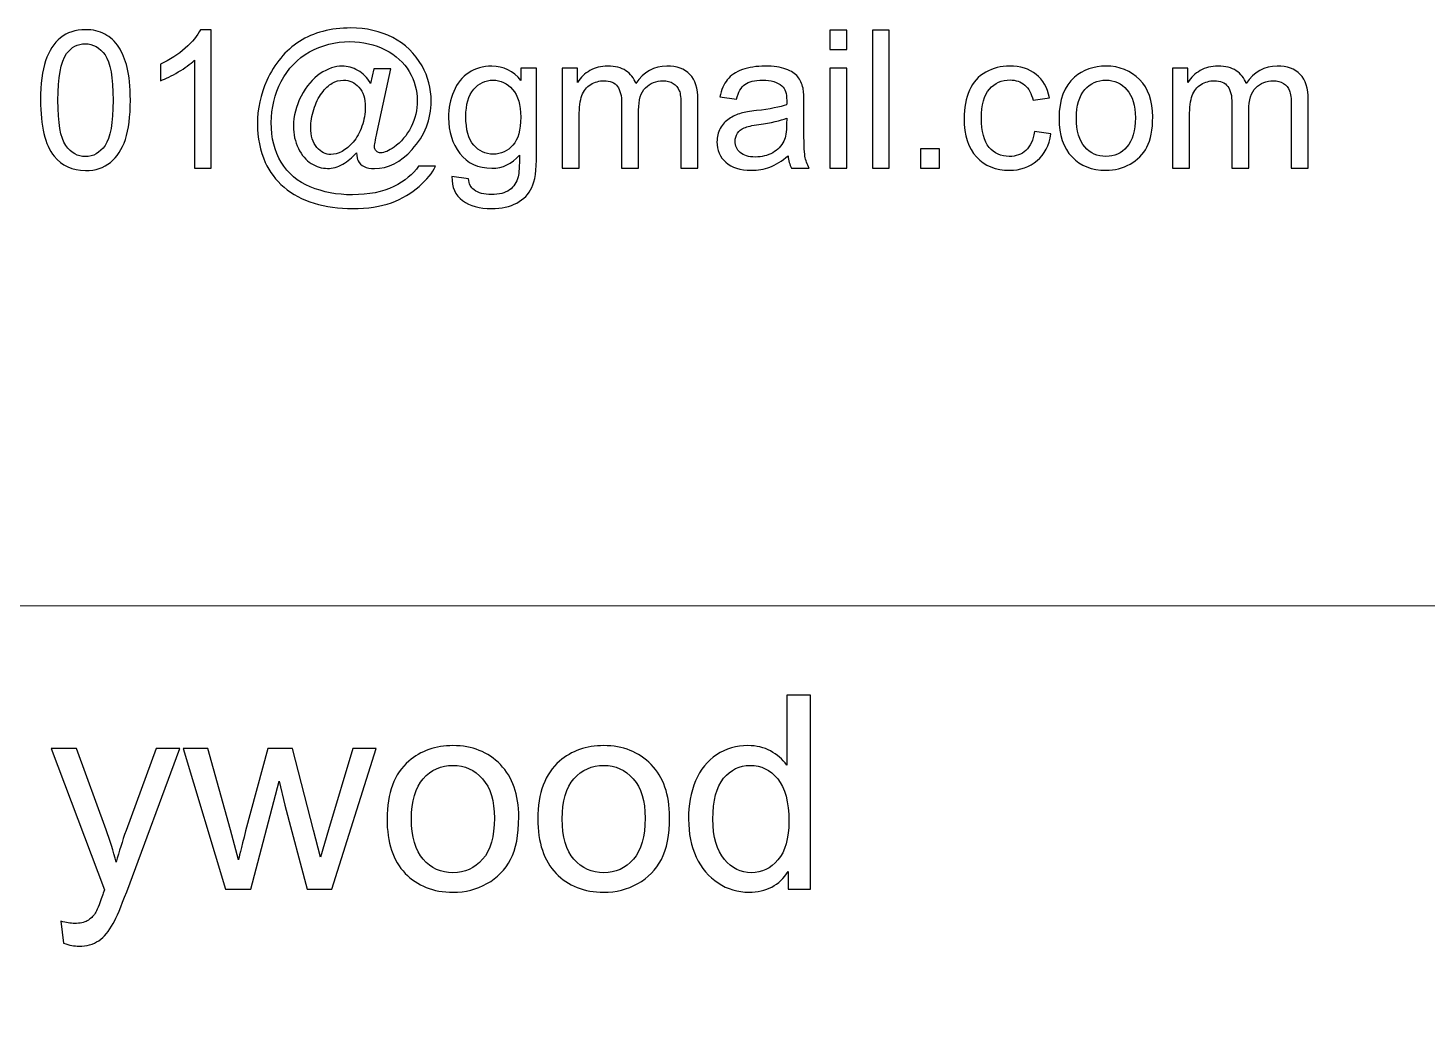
# Model space of a CAD drawing. Header units: millimetres. Extents: x -75 to 76, y -103 to 130.
# Drawn here: x 8.25 to 41.02, y 84.47 to 107.46 of the extents above; entities that cross this region are included whole.
import ezdxf

# ---------------------------------------------------------------- set-up
doc = ezdxf.new("R2010")
doc.units = ezdxf.units.MM
doc.header["$MEASUREMENT"] = 0
doc.layers.add('Layer 1', color=7, linetype='Continuous')

msp = doc.modelspace()

# ---------------------------------------------------------------- linework, layer by layer
at = {"layer": 'Layer 1', "color": 250, "lineweight": 9}
msp.add_lwpolyline([(-74.634, -102.9289), (75.6492, -102.9289), (75.6492, 93.9211), (-74.634, 93.9211), (-74.634, -102.9289)], close=True, dxfattribs=at)
at = {"layer": 'Layer 1', "color": 250}
for points, knots in [([(8.5409, 105.7693), (8.5409, 106.1508), (8.58, 106.4592), (8.6582, 106.6925), (8.6582, 106.6925), (8.7372, 106.9264), (8.8538, 107.1063), (9.0088, 107.2319), (9.0088, 107.2319), (9.163, 107.3575), (9.3579, 107.42), (9.5926, 107.42), (9.5926, 107.42), (9.7657, 107.42), (9.9176, 107.3854), (10.0493, 107.3154), (10.0493, 107.3154), (10.1802, 107.2454), (10.2885, 107.1446), (10.3727, 107.013), (10.3727, 107.013), (10.457, 106.882), (10.5232, 106.7218), (10.5714, 106.533), (10.5714, 106.533), (10.6203, 106.3441), (10.6443, 106.0891), (10.6443, 105.7693), (10.6443, 105.7693), (10.6443, 105.3902), (10.6053, 105.0832), (10.5277, 104.85), (10.5277, 104.85), (10.4503, 104.616), (10.3336, 104.4363), (10.1787, 104.3099), (10.1787, 104.3099), (10.0244, 104.1834), (9.8288, 104.1203), (9.5926, 104.1203), (9.5926, 104.1203), (9.2819, 104.1203), (9.0374, 104.2308), (8.8598, 104.4528), (8.8598, 104.4528), (8.647, 104.7236), (8.5409, 105.1622), (8.5409, 105.7693)], [0, 0, 0, 0, 0.0769231, 0.0769231, 0.0769231, 0.0769231, 0.1538462, 0.1538462, 0.1538462, 0.1538462, 0.2307692, 0.2307692, 0.2307692, 0.2307692, 0.3076923, 0.3076923, 0.3076923, 0.3076923, 0.3846154, 0.3846154, 0.3846154, 0.3846154, 0.4615385, 0.4615385, 0.4615385, 0.4615385, 0.5384615, 0.5384615, 0.5384615, 0.5384615, 0.6153846, 0.6153846, 0.6153846, 0.6153846, 0.6923077, 0.6923077, 0.6923077, 0.6923077, 0.7692308, 0.7692308, 0.7692308, 0.7692308, 0.8461538, 0.8461538, 0.8461538, 0.8461538, 1, 1, 1, 1]), ([(12.5409, 104.1744), (12.5409, 104.1744), (12.1437, 104.1744), (12.1437, 104.1744), (12.1437, 104.1744), (12.1437, 104.1744), (12.1437, 106.7037), (12.1437, 106.7037), (12.1437, 106.7037), (12.0482, 106.612), (11.9225, 106.5209), (11.7676, 106.4299), (11.7676, 106.4299), (11.6126, 106.3388), (11.4726, 106.2704), (11.3493, 106.2253), (11.3493, 106.2253), (11.3493, 106.2253), (11.3493, 106.6089), (11.3493, 106.6089), (11.3493, 106.6089), (11.5712, 106.7128), (11.7653, 106.8391), (11.9316, 106.9881), (11.9316, 106.9881), (12.0978, 107.1363), (12.2159, 107.28), (12.2851, 107.42), (12.2851, 107.42), (12.2851, 107.42), (12.5409, 107.42), (12.5409, 107.42), (12.5409, 107.42), (12.5409, 107.42), (12.5409, 104.1744), (12.5409, 104.1744)], [0, 0, 0, 0, 0.1, 0.1, 0.1, 0.1, 0.2, 0.2, 0.2, 0.2, 0.3, 0.3, 0.3, 0.3, 0.4, 0.4, 0.4, 0.4, 0.5, 0.5, 0.5, 0.5, 0.6, 0.6, 0.6, 0.6, 0.7, 0.7, 0.7, 0.7, 0.8, 0.8, 0.8, 0.8, 1, 1, 1, 1]), ([(15.9407, 104.5363), (15.8451, 104.4257), (15.7383, 104.3369), (15.6194, 104.27), (15.6194, 104.27), (15.5013, 104.203), (15.3825, 104.1699), (15.2636, 104.1699), (15.2636, 104.1699), (15.1327, 104.1699), (15.0055, 104.2083), (14.8814, 104.2843), (14.8814, 104.2843), (14.758, 104.361), (14.658, 104.4784), (14.5804, 104.6371), (14.5804, 104.6371), (14.503, 104.7959), (14.4646, 104.9704), (14.4646, 105.16), (14.4646, 105.16), (14.4646, 105.3939), (14.5248, 105.6279), (14.6444, 105.8626), (14.6444, 105.8626), (14.764, 106.0966), (14.913, 106.2727), (15.0906, 106.3908), (15.0906, 106.3908), (15.2681, 106.5081), (15.4411, 106.5668), (15.6081, 106.5668), (15.6081, 106.5668), (15.736, 106.5668), (15.8579, 106.5337), (15.9745, 106.4667), (15.9745, 106.4667), (16.0904, 106.3998), (16.1904, 106.2975), (16.2739, 106.1613), (16.2739, 106.1613), (16.2739, 106.1613), (16.3514, 106.5036), (16.3514, 106.5036), (16.3514, 106.5036), (16.3514, 106.5036), (16.7442, 106.5036), (16.7442, 106.5036), (16.7442, 106.5036), (16.7442, 106.5036), (16.4267, 105.023), (16.4267, 105.023), (16.4267, 105.023), (16.3823, 104.8169), (16.3605, 104.7033), (16.3605, 104.6815), (16.3605, 104.6815), (16.3605, 104.6416), (16.3755, 104.607), (16.4056, 104.5784), (16.4056, 104.5784), (16.4357, 104.5498), (16.4725, 104.5355), (16.5147, 104.5355), (16.5147, 104.5355), (16.5929, 104.5355), (16.6952, 104.5799), (16.8216, 104.6695), (16.8216, 104.6695), (16.9894, 104.7868), (17.1225, 104.9441), (17.2204, 105.1419), (17.2204, 105.1419), (17.3181, 105.339), (17.367, 105.5422), (17.367, 105.7521), (17.367, 105.7521), (17.367, 105.9973), (17.3039, 106.226), (17.1782, 106.4382), (17.1782, 106.4382), (17.0526, 106.6511), (16.8645, 106.8211), (16.6147, 106.949), (16.6147, 106.949), (16.3657, 107.0761), (16.0896, 107.1401), (15.7879, 107.1401), (15.7879, 107.1401), (15.4434, 107.1401), (15.1281, 107.0596), (14.8438, 106.8993), (14.8438, 106.8993), (14.5586, 106.7383), (14.3374, 106.5081), (14.181, 106.208), (14.181, 106.208), (14.0237, 105.9078), (13.9455, 105.5858), (13.9455, 105.242), (13.9455, 105.242), (13.9455, 104.8823), (14.0237, 104.5732), (14.1802, 104.3136), (14.1802, 104.3136), (14.3374, 104.0533), (14.5639, 103.8615), (14.8603, 103.7374), (14.8603, 103.7374), (15.1567, 103.6132), (15.4848, 103.5515), (15.8451, 103.5515), (15.8451, 103.5515), (16.2311, 103.5515), (16.5538, 103.6162), (16.8141, 103.7464), (16.8141, 103.7464), (17.0744, 103.8758), (17.2693, 104.0337), (17.3986, 104.2196), (17.3986, 104.2196), (17.3986, 104.2196), (17.7959, 104.2196), (17.7959, 104.2196), (17.7959, 104.2196), (17.7207, 104.0654), (17.592, 103.9074), (17.4099, 103.7471), (17.4099, 103.7471), (17.2279, 103.5869), (17.0112, 103.4598), (16.7599, 103.3665), (16.7599, 103.3665), (16.5087, 103.2731), (16.2055, 103.2265), (15.8519, 103.2265), (15.8519, 103.2265), (15.5254, 103.2265), (15.2244, 103.2686), (14.9491, 103.3522), (14.9491, 103.3522), (14.673, 103.4357), (14.4383, 103.5613), (14.2442, 103.729), (14.2442, 103.729), (14.0501, 103.8976), (13.9041, 104.0909), (13.8056, 104.3091), (13.8056, 104.3091), (13.6822, 104.5867), (13.6205, 104.8861), (13.6205, 105.2073), (13.6205, 105.2073), (13.6205, 105.5647), (13.6942, 105.9063), (13.8409, 106.2305), (13.8409, 106.2305), (14.0207, 106.6278), (14.2757, 106.9324), (14.606, 107.1438), (14.606, 107.1438), (14.9363, 107.3552), (15.3365, 107.4606), (15.8075, 107.4606), (15.8075, 107.4606), (16.1724, 107.4606), (16.5004, 107.3861), (16.7908, 107.2371), (16.7908, 107.2371), (17.0812, 107.0882), (17.3106, 106.8662), (17.4777, 106.5713), (17.4777, 106.5713), (17.6206, 106.3178), (17.692, 106.0417), (17.692, 105.7438), (17.692, 105.7438), (17.692, 105.318), (17.5423, 104.9403), (17.2429, 104.61), (17.2429, 104.61), (16.9751, 104.3136), (16.6832, 104.1654), (16.3657, 104.1654), (16.3657, 104.1654), (16.2642, 104.1654), (16.1829, 104.1812), (16.1204, 104.2121), (16.1204, 104.2121), (16.058, 104.2429), (16.0121, 104.2873), (15.9828, 104.3452), (15.9828, 104.3452), (15.9632, 104.3821), (15.9497, 104.446), (15.9407, 104.5363)], [0, 0, 0, 0, 0.02, 0.02, 0.02, 0.02, 0.04, 0.04, 0.04, 0.04, 0.06, 0.06, 0.06, 0.06, 0.08, 0.08, 0.08, 0.08, 0.1, 0.1, 0.1, 0.1, 0.12, 0.12, 0.12, 0.12, 0.14, 0.14, 0.14, 0.14, 0.16, 0.16, 0.16, 0.16, 0.18, 0.18, 0.18, 0.18, 0.2, 0.2, 0.2, 0.2, 0.22, 0.22, 0.22, 0.22, 0.24, 0.24, 0.24, 0.24, 0.26, 0.26, 0.26, 0.26, 0.28, 0.28, 0.28, 0.28, 0.3, 0.3, 0.3, 0.3, 0.32, 0.32, 0.32, 0.32, 0.34, 0.34, 0.34, 0.34, 0.36, 0.36, 0.36, 0.36, 0.38, 0.38, 0.38, 0.38, 0.4, 0.4, 0.4, 0.4, 0.42, 0.42, 0.42, 0.42, 0.44, 0.44, 0.44, 0.44, 0.46, 0.46, 0.46, 0.46, 0.48, 0.48, 0.48, 0.48, 0.5, 0.5, 0.5, 0.5, 0.52, 0.52, 0.52, 0.52, 0.54, 0.54, 0.54, 0.54, 0.56, 0.56, 0.56, 0.56, 0.58, 0.58, 0.58, 0.58, 0.6, 0.6, 0.6, 0.6, 0.62, 0.62, 0.62, 0.62, 0.64, 0.64, 0.64, 0.64, 0.66, 0.66, 0.66, 0.66, 0.68, 0.68, 0.68, 0.68, 0.7, 0.7, 0.7, 0.7, 0.72, 0.72, 0.72, 0.72, 0.74, 0.74, 0.74, 0.74, 0.76, 0.76, 0.76, 0.76, 0.78, 0.78, 0.78, 0.78, 0.8, 0.8, 0.8, 0.8, 0.82, 0.82, 0.82, 0.82, 0.84, 0.84, 0.84, 0.84, 0.86, 0.86, 0.86, 0.86, 0.88, 0.88, 0.88, 0.88, 0.9, 0.9, 0.9, 0.9, 0.92, 0.92, 0.92, 0.92, 0.94, 0.94, 0.94, 0.94, 0.96, 0.96, 0.96, 0.96, 1, 1, 1, 1]), ([(27.0336, 106.955), (27.0336, 106.955), (27.0336, 107.4064), (27.0336, 107.4064), (27.0336, 107.4064), (27.0336, 107.4064), (27.4308, 107.4064), (27.4308, 107.4064), (27.4308, 107.4064), (27.4308, 107.4064), (27.4308, 106.955), (27.4308, 106.955), (27.4308, 106.955), (27.4308, 106.955), (27.0336, 106.955), (27.0336, 106.955)], [0, 0, 0, 0, 0.2, 0.2, 0.2, 0.2, 0.4, 0.4, 0.4, 0.4, 0.6, 0.6, 0.6, 0.6, 1, 1, 1, 1]), ([(28.0274, 104.1744), (28.0274, 104.1744), (28.0274, 107.4064), (28.0274, 107.4064), (28.0274, 107.4064), (28.0274, 107.4064), (28.4246, 107.4064), (28.4246, 107.4064), (28.4246, 107.4064), (28.4246, 107.4064), (28.4246, 104.1744), (28.4246, 104.1744), (28.4246, 104.1744), (28.4246, 104.1744), (28.0274, 104.1744), (28.0274, 104.1744)], [0, 0, 0, 0, 0.2, 0.2, 0.2, 0.2, 0.4, 0.4, 0.4, 0.4, 0.6, 0.6, 0.6, 0.6, 1, 1, 1, 1]), ([(8.9471, 105.7678), (8.9471, 105.236), (9.0088, 104.8823), (9.1329, 104.7078), (9.1329, 104.7078), (9.2571, 104.5325), (9.4105, 104.4453), (9.5926, 104.4453), (9.5926, 104.4453), (9.7747, 104.4453), (9.9282, 104.5333), (10.0523, 104.7086), (10.0523, 104.7086), (10.1764, 104.8846), (10.2381, 105.2375), (10.2381, 105.7678), (10.2381, 105.7678), (10.2381, 106.2998), (10.1764, 106.6533), (10.0523, 106.8278), (10.0523, 106.8278), (9.9289, 107.0031), (9.7739, 107.0904), (9.5881, 107.0904), (9.5881, 107.0904), (9.406, 107.0904), (9.2601, 107.013), (9.151, 106.8587), (9.151, 106.8587), (9.0148, 106.6624), (8.9471, 106.2982), (8.9471, 105.7678)], [0, 0, 0, 0, 0.1111111, 0.1111111, 0.1111111, 0.1111111, 0.2222222, 0.2222222, 0.2222222, 0.2222222, 0.3333333, 0.3333333, 0.3333333, 0.3333333, 0.4444444, 0.4444444, 0.4444444, 0.4444444, 0.5555556, 0.5555556, 0.5555556, 0.5555556, 0.6666667, 0.6666667, 0.6666667, 0.6666667, 0.7777778, 0.7777778, 0.7777778, 0.7777778, 1, 1, 1, 1]), ([(18.1795, 103.9803), (18.1795, 103.9803), (18.5633, 103.9261), (18.5633, 103.9261), (18.5633, 103.9261), (18.579, 103.8073), (18.6242, 103.7208), (18.6979, 103.6659), (18.6979, 103.6659), (18.7964, 103.5929), (18.9311, 103.556), (19.1019, 103.556), (19.1019, 103.556), (19.2854, 103.556), (19.4276, 103.5929), (19.5277, 103.6659), (19.5277, 103.6659), (19.6278, 103.7389), (19.6955, 103.8419), (19.7308, 103.9735), (19.7308, 103.9735), (19.7512, 104.054), (19.761, 104.2233), (19.7594, 104.4814), (19.7594, 104.4814), (19.5857, 104.2767), (19.3697, 104.1744), (19.111, 104.1744), (19.111, 104.1744), (18.7889, 104.1744), (18.5392, 104.2903), (18.3631, 104.5227), (18.3631, 104.5227), (18.1863, 104.7545), (18.0983, 105.0328), (18.0983, 105.3571), (18.0983, 105.3571), (18.0983, 105.5805), (18.1389, 105.7867), (18.2194, 105.9755), (18.2194, 105.9755), (18.2999, 106.1643), (18.4173, 106.3095), (18.5708, 106.4126), (18.5708, 106.4126), (18.7243, 106.5156), (18.9048, 106.5668), (19.1124, 106.5668), (19.1124, 106.5668), (19.3886, 106.5668), (19.6165, 106.4539), (19.7956, 106.2283), (19.7956, 106.2283), (19.7956, 106.2283), (19.7956, 106.5172), (19.7956, 106.5172), (19.7956, 106.5172), (19.7956, 106.5172), (20.1612, 106.5172), (20.1612, 106.5172), (20.1612, 106.5172), (20.1612, 106.5172), (20.1612, 104.4942), (20.1612, 104.4942), (20.1612, 104.4942), (20.1612, 104.1293), (20.1243, 103.8712), (20.0498, 103.7193), (20.0498, 103.7193), (19.9761, 103.5673), (19.858, 103.447), (19.6977, 103.3589), (19.6977, 103.3589), (19.5367, 103.2709), (19.3389, 103.2265), (19.1042, 103.2265), (19.1042, 103.2265), (18.825, 103.2265), (18.6001, 103.2889), (18.4286, 103.4146), (18.4286, 103.4146), (18.2563, 103.5395), (18.1735, 103.7283), (18.1795, 103.9803)], [0, 0, 0, 0, 0.0454545, 0.0454545, 0.0454545, 0.0454545, 0.0909091, 0.0909091, 0.0909091, 0.0909091, 0.1363636, 0.1363636, 0.1363636, 0.1363636, 0.1818182, 0.1818182, 0.1818182, 0.1818182, 0.2272727, 0.2272727, 0.2272727, 0.2272727, 0.2727273, 0.2727273, 0.2727273, 0.2727273, 0.3181818, 0.3181818, 0.3181818, 0.3181818, 0.3636364, 0.3636364, 0.3636364, 0.3636364, 0.4090909, 0.4090909, 0.4090909, 0.4090909, 0.4545455, 0.4545455, 0.4545455, 0.4545455, 0.5, 0.5, 0.5, 0.5, 0.5454545, 0.5454545, 0.5454545, 0.5454545, 0.5909091, 0.5909091, 0.5909091, 0.5909091, 0.6363636, 0.6363636, 0.6363636, 0.6363636, 0.6818182, 0.6818182, 0.6818182, 0.6818182, 0.7272727, 0.7272727, 0.7272727, 0.7272727, 0.7727273, 0.7727273, 0.7727273, 0.7727273, 0.8181818, 0.8181818, 0.8181818, 0.8181818, 0.8636364, 0.8636364, 0.8636364, 0.8636364, 0.9090909, 0.9090909, 0.9090909, 0.9090909, 1, 1, 1, 1]), ([(20.763, 104.1744), (20.763, 104.1744), (20.763, 106.5172), (20.763, 106.5172), (20.763, 106.5172), (20.763, 106.5172), (21.1196, 106.5172), (21.1196, 106.5172), (21.1196, 106.5172), (21.1196, 106.5172), (21.1196, 106.1861), (21.1196, 106.1861), (21.1196, 106.1861), (21.1926, 106.3005), (21.2904, 106.393), (21.4123, 106.4623), (21.4123, 106.4623), (21.5342, 106.5322), (21.6726, 106.5668), (21.8283, 106.5668), (21.8283, 106.5668), (22.0013, 106.5668), (22.1435, 106.5307), (22.2541, 106.4592), (22.2541, 106.4592), (22.3647, 106.387), (22.4429, 106.287), (22.4881, 106.1576), (22.4881, 106.1576), (22.6747, 106.4307), (22.9162, 106.5668), (23.2141, 106.5668), (23.2141, 106.5668), (23.4473, 106.5668), (23.6271, 106.5029), (23.752, 106.3742), (23.752, 106.3742), (23.8776, 106.2456), (23.9408, 106.0477), (23.9408, 105.7806), (23.9408, 105.7806), (23.9408, 105.7806), (23.9408, 104.1744), (23.9408, 104.1744), (23.9408, 104.1744), (23.9408, 104.1744), (23.5436, 104.1744), (23.5436, 104.1744), (23.5436, 104.1744), (23.5436, 104.1744), (23.5436, 105.649), (23.5436, 105.649), (23.5436, 105.649), (23.5436, 105.807), (23.53, 105.9213), (23.5044, 105.9913), (23.5044, 105.9913), (23.4789, 106.0612), (23.4323, 106.1169), (23.3638, 106.1598), (23.3638, 106.1598), (23.2961, 106.2027), (23.2163, 106.2237), (23.1253, 106.2237), (23.1253, 106.2237), (22.9598, 106.2237), (22.8229, 106.1688), (22.7138, 106.0597), (22.7138, 106.0597), (22.6047, 105.9499), (22.5505, 105.7746), (22.5505, 105.5339), (22.5505, 105.5339), (22.5505, 105.5339), (22.5505, 104.1744), (22.5505, 104.1744), (22.5505, 104.1744), (22.5505, 104.1744), (22.1533, 104.1744), (22.1533, 104.1744), (22.1533, 104.1744), (22.1533, 104.1744), (22.1533, 105.6949), (22.1533, 105.6949), (22.1533, 105.6949), (22.1533, 105.8709), (22.1209, 106.0033), (22.0563, 106.0914), (22.0563, 106.0914), (21.9915, 106.1794), (21.8855, 106.2237), (21.7388, 106.2237), (21.7388, 106.2237), (21.6274, 106.2237), (21.5243, 106.1944), (21.4295, 106.1357), (21.4295, 106.1357), (21.3348, 106.0771), (21.2663, 105.9913), (21.2234, 105.8777), (21.2234, 105.8777), (21.1813, 105.7649), (21.1603, 105.6016), (21.1603, 105.3887), (21.1603, 105.3887), (21.1603, 105.3887), (21.1603, 104.1744), (21.1603, 104.1744), (21.1603, 104.1744), (21.1603, 104.1744), (20.763, 104.1744), (20.763, 104.1744)], [0, 0, 0, 0, 0.0344828, 0.0344828, 0.0344828, 0.0344828, 0.0689655, 0.0689655, 0.0689655, 0.0689655, 0.1034483, 0.1034483, 0.1034483, 0.1034483, 0.137931, 0.137931, 0.137931, 0.137931, 0.1724138, 0.1724138, 0.1724138, 0.1724138, 0.2068966, 0.2068966, 0.2068966, 0.2068966, 0.2413793, 0.2413793, 0.2413793, 0.2413793, 0.2758621, 0.2758621, 0.2758621, 0.2758621, 0.3103448, 0.3103448, 0.3103448, 0.3103448, 0.3448276, 0.3448276, 0.3448276, 0.3448276, 0.3793103, 0.3793103, 0.3793103, 0.3793103, 0.4137931, 0.4137931, 0.4137931, 0.4137931, 0.4482759, 0.4482759, 0.4482759, 0.4482759, 0.4827586, 0.4827586, 0.4827586, 0.4827586, 0.5172414, 0.5172414, 0.5172414, 0.5172414, 0.5517241, 0.5517241, 0.5517241, 0.5517241, 0.5862069, 0.5862069, 0.5862069, 0.5862069, 0.6206897, 0.6206897, 0.6206897, 0.6206897, 0.6551724, 0.6551724, 0.6551724, 0.6551724, 0.6896552, 0.6896552, 0.6896552, 0.6896552, 0.7241379, 0.7241379, 0.7241379, 0.7241379, 0.7586207, 0.7586207, 0.7586207, 0.7586207, 0.7931034, 0.7931034, 0.7931034, 0.7931034, 0.8275862, 0.8275862, 0.8275862, 0.8275862, 0.862069, 0.862069, 0.862069, 0.862069, 0.8965517, 0.8965517, 0.8965517, 0.8965517, 0.9310345, 0.9310345, 0.9310345, 0.9310345, 1, 1, 1, 1]), ([(26.0534, 104.4678), (25.9059, 104.3422), (25.7637, 104.2542), (25.6275, 104.2023), (25.6275, 104.2023), (25.4914, 104.1503), (25.3454, 104.1248), (25.1889, 104.1248), (25.1889, 104.1248), (24.9316, 104.1248), (24.7338, 104.1872), (24.5954, 104.3128), (24.5954, 104.3128), (24.4569, 104.4378), (24.3877, 104.598), (24.3877, 104.7928), (24.3877, 104.7928), (24.3877, 104.9072), (24.414, 105.0118), (24.466, 105.1066), (24.466, 105.1066), (24.5186, 105.2014), (24.587, 105.2766), (24.6713, 105.3338), (24.6713, 105.3338), (24.7563, 105.3909), (24.8511, 105.4346), (24.9572, 105.4639), (24.9572, 105.4639), (25.0355, 105.4842), (25.1536, 105.5038), (25.3108, 105.5233), (25.3108, 105.5233), (25.6313, 105.561), (25.8682, 105.6068), (26.0195, 105.6595), (26.0195, 105.6595), (26.021, 105.7137), (26.0217, 105.7483), (26.0217, 105.7626), (26.0217, 105.7626), (26.0217, 105.9236), (25.9842, 106.0372), (25.9089, 106.1034), (25.9089, 106.1034), (25.8073, 106.1929), (25.6561, 106.2373), (25.456, 106.2373), (25.456, 106.2373), (25.2687, 106.2373), (25.1303, 106.2042), (25.0414, 106.1388), (25.0414, 106.1388), (24.9519, 106.0733), (24.8865, 105.9574), (24.8436, 105.7904), (24.8436, 105.7904), (24.8436, 105.7904), (24.4554, 105.8446), (24.4554, 105.8446), (24.4554, 105.8446), (24.4908, 106.0109), (24.5487, 106.1455), (24.63, 106.2478), (24.63, 106.2478), (24.7112, 106.3501), (24.8286, 106.4284), (24.9821, 106.4841), (24.9821, 106.4841), (25.1347, 106.539), (25.3131, 106.5668), (25.5147, 106.5668), (25.5147, 106.5668), (25.7148, 106.5668), (25.8781, 106.5435), (26.0037, 106.4961), (26.0037, 106.4961), (26.1286, 106.4487), (26.2211, 106.39), (26.2798, 106.3185), (26.2798, 106.3185), (26.3385, 106.2471), (26.3799, 106.1568), (26.4039, 106.0477), (26.4039, 106.0477), (26.4167, 105.98), (26.4235, 105.8581), (26.4235, 105.6829), (26.4235, 105.6829), (26.4235, 105.6829), (26.4235, 105.1562), (26.4235, 105.1562), (26.4235, 105.1562), (26.4235, 104.7883), (26.4318, 104.5558), (26.4483, 104.4573), (26.4483, 104.4573), (26.4641, 104.3587), (26.4972, 104.2647), (26.5453, 104.1744), (26.5453, 104.1744), (26.5453, 104.1744), (26.1301, 104.1744), (26.1301, 104.1744), (26.1301, 104.1744), (26.0902, 104.2579), (26.0646, 104.3558), (26.0534, 104.4678)], [0, 0, 0, 0, 0.0357143, 0.0357143, 0.0357143, 0.0357143, 0.0714286, 0.0714286, 0.0714286, 0.0714286, 0.1071429, 0.1071429, 0.1071429, 0.1071429, 0.1428571, 0.1428571, 0.1428571, 0.1428571, 0.1785714, 0.1785714, 0.1785714, 0.1785714, 0.2142857, 0.2142857, 0.2142857, 0.2142857, 0.25, 0.25, 0.25, 0.25, 0.2857143, 0.2857143, 0.2857143, 0.2857143, 0.3214286, 0.3214286, 0.3214286, 0.3214286, 0.3571429, 0.3571429, 0.3571429, 0.3571429, 0.3928571, 0.3928571, 0.3928571, 0.3928571, 0.4285714, 0.4285714, 0.4285714, 0.4285714, 0.4642857, 0.4642857, 0.4642857, 0.4642857, 0.5, 0.5, 0.5, 0.5, 0.5357143, 0.5357143, 0.5357143, 0.5357143, 0.5714286, 0.5714286, 0.5714286, 0.5714286, 0.6071429, 0.6071429, 0.6071429, 0.6071429, 0.6428571, 0.6428571, 0.6428571, 0.6428571, 0.6785714, 0.6785714, 0.6785714, 0.6785714, 0.7142857, 0.7142857, 0.7142857, 0.7142857, 0.75, 0.75, 0.75, 0.75, 0.7857143, 0.7857143, 0.7857143, 0.7857143, 0.8214286, 0.8214286, 0.8214286, 0.8214286, 0.8571429, 0.8571429, 0.8571429, 0.8571429, 0.8928571, 0.8928571, 0.8928571, 0.8928571, 0.9285714, 0.9285714, 0.9285714, 0.9285714, 1, 1, 1, 1]), ([(31.8236, 105.0321), (31.8236, 105.0321), (32.2118, 104.9779), (32.2118, 104.9779), (32.2118, 104.9779), (32.169, 104.7108), (32.0606, 104.5024), (31.8853, 104.3512), (31.8853, 104.3512), (31.71, 104.2), (31.4941, 104.1248), (31.2391, 104.1248), (31.2391, 104.1248), (30.9193, 104.1248), (30.662, 104.2293), (30.468, 104.4385), (30.468, 104.4385), (30.2731, 104.6477), (30.1761, 104.9471), (30.1761, 105.3367), (30.1761, 105.3367), (30.1761, 105.5896), (30.2182, 105.81), (30.3017, 105.9995), (30.3017, 105.9995), (30.3852, 106.1884), (30.5123, 106.3306), (30.6839, 106.4246), (30.6839, 106.4246), (30.8547, 106.5194), (31.0405, 106.5668), (31.2421, 106.5668), (31.2421, 106.5668), (31.4956, 106.5668), (31.704, 106.5029), (31.865, 106.3742), (31.865, 106.3742), (32.0268, 106.2456), (32.1306, 106.0628), (32.1757, 105.8265), (32.1757, 105.8265), (32.1757, 105.8265), (31.792, 105.7678), (31.792, 105.7678), (31.792, 105.7678), (31.7552, 105.9251), (31.6905, 106.0432), (31.5964, 106.1229), (31.5964, 106.1229), (31.5031, 106.2019), (31.3903, 106.2418), (31.2579, 106.2418), (31.2579, 106.2418), (31.0578, 106.2418), (30.8953, 106.1703), (30.7696, 106.0274), (30.7696, 106.0274), (30.6448, 105.8837), (30.5823, 105.658), (30.5823, 105.348), (30.5823, 105.348), (30.5823, 105.0336), (30.6425, 104.8056), (30.7628, 104.6634), (30.7628, 104.6634), (30.884, 104.5212), (31.0412, 104.4498), (31.2346, 104.4498), (31.2346, 104.4498), (31.3911, 104.4498), (31.5212, 104.4972), (31.625, 104.5927), (31.625, 104.5927), (31.7296, 104.6875), (31.7958, 104.8342), (31.8236, 105.0321)], [0, 0, 0, 0, 0.05, 0.05, 0.05, 0.05, 0.1, 0.1, 0.1, 0.1, 0.15, 0.15, 0.15, 0.15, 0.2, 0.2, 0.2, 0.2, 0.25, 0.25, 0.25, 0.25, 0.3, 0.3, 0.3, 0.3, 0.35, 0.35, 0.35, 0.35, 0.4, 0.4, 0.4, 0.4, 0.45, 0.45, 0.45, 0.45, 0.5, 0.5, 0.5, 0.5, 0.55, 0.55, 0.55, 0.55, 0.6, 0.6, 0.6, 0.6, 0.65, 0.65, 0.65, 0.65, 0.7, 0.7, 0.7, 0.7, 0.75, 0.75, 0.75, 0.75, 0.8, 0.8, 0.8, 0.8, 0.85, 0.85, 0.85, 0.85, 0.9, 0.9, 0.9, 0.9, 1, 1, 1, 1]), ([(32.4014, 105.3458), (32.4014, 105.7784), (32.5218, 106.0989), (32.7633, 106.3073), (32.7633, 106.3073), (32.9641, 106.4803), (33.2101, 106.5668), (33.4998, 106.5668), (33.4998, 106.5668), (33.821, 106.5668), (34.0843, 106.4615), (34.289, 106.2508), (34.289, 106.2508), (34.4929, 106.0409), (34.5952, 105.7498), (34.5952, 105.3789), (34.5952, 105.3789), (34.5952, 105.078), (34.55, 104.8417), (34.4598, 104.6695), (34.4598, 104.6695), (34.3695, 104.4972), (34.2378, 104.3633), (34.0648, 104.2677), (34.0648, 104.2677), (33.8925, 104.1722), (33.7037, 104.1248), (33.4998, 104.1248), (33.4998, 104.1248), (33.1718, 104.1248), (32.907, 104.2293), (32.7046, 104.4392), (32.7046, 104.4392), (32.5022, 104.6491), (32.4014, 104.9516), (32.4014, 105.3458)], [0, 0, 0, 0, 0.1, 0.1, 0.1, 0.1, 0.2, 0.2, 0.2, 0.2, 0.3, 0.3, 0.3, 0.3, 0.4, 0.4, 0.4, 0.4, 0.5, 0.5, 0.5, 0.5, 0.6, 0.6, 0.6, 0.6, 0.7, 0.7, 0.7, 0.7, 0.8, 0.8, 0.8, 0.8, 1, 1, 1, 1]), ([(35.0609, 104.1744), (35.0609, 104.1744), (35.0609, 106.5172), (35.0609, 106.5172), (35.0609, 106.5172), (35.0609, 106.5172), (35.4175, 106.5172), (35.4175, 106.5172), (35.4175, 106.5172), (35.4175, 106.5172), (35.4175, 106.1861), (35.4175, 106.1861), (35.4175, 106.1861), (35.4904, 106.3005), (35.5882, 106.393), (35.7101, 106.4623), (35.7101, 106.4623), (35.832, 106.5322), (35.9704, 106.5668), (36.1261, 106.5668), (36.1261, 106.5668), (36.2992, 106.5668), (36.4414, 106.5307), (36.552, 106.4592), (36.552, 106.4592), (36.6625, 106.387), (36.7408, 106.287), (36.7859, 106.1576), (36.7859, 106.1576), (36.9725, 106.4307), (37.214, 106.5668), (37.5119, 106.5668), (37.5119, 106.5668), (37.7451, 106.5668), (37.925, 106.5029), (38.0498, 106.3742), (38.0498, 106.3742), (38.1754, 106.2456), (38.2387, 106.0477), (38.2387, 105.7806), (38.2387, 105.7806), (38.2387, 105.7806), (38.2387, 104.1744), (38.2387, 104.1744), (38.2387, 104.1744), (38.2387, 104.1744), (37.8414, 104.1744), (37.8414, 104.1744), (37.8414, 104.1744), (37.8414, 104.1744), (37.8414, 105.649), (37.8414, 105.649), (37.8414, 105.649), (37.8414, 105.807), (37.8279, 105.9213), (37.8023, 105.9913), (37.8023, 105.9913), (37.7767, 106.0612), (37.7301, 106.1169), (37.6616, 106.1598), (37.6616, 106.1598), (37.5939, 106.2027), (37.5142, 106.2237), (37.4231, 106.2237), (37.4231, 106.2237), (37.2576, 106.2237), (37.1207, 106.1688), (37.0116, 106.0597), (37.0116, 106.0597), (36.9025, 105.9499), (36.8484, 105.7746), (36.8484, 105.5339), (36.8484, 105.5339), (36.8484, 105.5339), (36.8484, 104.1744), (36.8484, 104.1744), (36.8484, 104.1744), (36.8484, 104.1744), (36.4511, 104.1744), (36.4511, 104.1744), (36.4511, 104.1744), (36.4511, 104.1744), (36.4511, 105.6949), (36.4511, 105.6949), (36.4511, 105.6949), (36.4511, 105.8709), (36.4188, 106.0033), (36.3541, 106.0914), (36.3541, 106.0914), (36.2894, 106.1794), (36.1833, 106.2237), (36.0366, 106.2237), (36.0366, 106.2237), (35.9252, 106.2237), (35.8222, 106.1944), (35.7274, 106.1357), (35.7274, 106.1357), (35.6326, 106.0771), (35.5641, 105.9913), (35.5213, 105.8777), (35.5213, 105.8777), (35.4792, 105.7649), (35.4581, 105.6016), (35.4581, 105.3887), (35.4581, 105.3887), (35.4581, 105.3887), (35.4581, 104.1744), (35.4581, 104.1744), (35.4581, 104.1744), (35.4581, 104.1744), (35.0609, 104.1744), (35.0609, 104.1744)], [0, 0, 0, 0, 0.0344828, 0.0344828, 0.0344828, 0.0344828, 0.0689655, 0.0689655, 0.0689655, 0.0689655, 0.1034483, 0.1034483, 0.1034483, 0.1034483, 0.137931, 0.137931, 0.137931, 0.137931, 0.1724138, 0.1724138, 0.1724138, 0.1724138, 0.2068966, 0.2068966, 0.2068966, 0.2068966, 0.2413793, 0.2413793, 0.2413793, 0.2413793, 0.2758621, 0.2758621, 0.2758621, 0.2758621, 0.3103448, 0.3103448, 0.3103448, 0.3103448, 0.3448276, 0.3448276, 0.3448276, 0.3448276, 0.3793103, 0.3793103, 0.3793103, 0.3793103, 0.4137931, 0.4137931, 0.4137931, 0.4137931, 0.4482759, 0.4482759, 0.4482759, 0.4482759, 0.4827586, 0.4827586, 0.4827586, 0.4827586, 0.5172414, 0.5172414, 0.5172414, 0.5172414, 0.5517241, 0.5517241, 0.5517241, 0.5517241, 0.5862069, 0.5862069, 0.5862069, 0.5862069, 0.6206897, 0.6206897, 0.6206897, 0.6206897, 0.6551724, 0.6551724, 0.6551724, 0.6551724, 0.6896552, 0.6896552, 0.6896552, 0.6896552, 0.7241379, 0.7241379, 0.7241379, 0.7241379, 0.7586207, 0.7586207, 0.7586207, 0.7586207, 0.7931034, 0.7931034, 0.7931034, 0.7931034, 0.8275862, 0.8275862, 0.8275862, 0.8275862, 0.862069, 0.862069, 0.862069, 0.862069, 0.8965517, 0.8965517, 0.8965517, 0.8965517, 0.9310345, 0.9310345, 0.9310345, 0.9310345, 1, 1, 1, 1]), ([(14.8708, 105.1321), (14.8708, 104.9305), (14.919, 104.774), (15.0145, 104.6627), (15.0145, 104.6627), (15.1101, 104.5506), (15.2192, 104.4949), (15.3433, 104.4949), (15.3433, 104.4949), (15.4253, 104.4949), (15.5118, 104.5198), (15.6036, 104.5686), (15.6036, 104.5686), (15.6947, 104.6183), (15.7819, 104.6913), (15.8647, 104.7883), (15.8647, 104.7883), (15.9482, 104.8854), (16.0159, 105.0088), (16.0686, 105.1577), (16.0686, 105.1577), (16.122, 105.3067), (16.1483, 105.4564), (16.1483, 105.6068), (16.1483, 105.6068), (16.1483, 105.8062), (16.0986, 105.962), (15.9994, 106.0718), (15.9994, 106.0718), (15.9, 106.1824), (15.7789, 106.2373), (15.6367, 106.2373), (15.6367, 106.2373), (15.5427, 106.2373), (15.4539, 106.2132), (15.3704, 106.1658), (15.3704, 106.1658), (15.2877, 106.1177), (15.2072, 106.0409), (15.1289, 105.9349), (15.1289, 105.9349), (15.0514, 105.8295), (14.9882, 105.7009), (14.9416, 105.5489), (14.9416, 105.5489), (14.8942, 105.3977), (14.8708, 105.2585), (14.8708, 105.1321)], [0, 0, 0, 0, 0.0769231, 0.0769231, 0.0769231, 0.0769231, 0.1538462, 0.1538462, 0.1538462, 0.1538462, 0.2307692, 0.2307692, 0.2307692, 0.2307692, 0.3076923, 0.3076923, 0.3076923, 0.3076923, 0.3846154, 0.3846154, 0.3846154, 0.3846154, 0.4615385, 0.4615385, 0.4615385, 0.4615385, 0.5384615, 0.5384615, 0.5384615, 0.5384615, 0.6153846, 0.6153846, 0.6153846, 0.6153846, 0.6923077, 0.6923077, 0.6923077, 0.6923077, 0.7692308, 0.7692308, 0.7692308, 0.7692308, 0.8461538, 0.8461538, 0.8461538, 0.8461538, 1, 1, 1, 1]), ([(18.5046, 105.3857), (18.5046, 105.0795), (18.5655, 104.8561), (18.6874, 104.7154), (18.6874, 104.7154), (18.81, 104.5747), (18.9627, 104.504), (19.1463, 104.504), (19.1463, 104.504), (19.3291, 104.504), (19.4818, 104.5739), (19.606, 104.7139), (19.606, 104.7139), (19.7293, 104.8538), (19.791, 105.0735), (19.791, 105.3729), (19.791, 105.3729), (19.791, 105.6588), (19.7271, 105.8747), (19.6, 106.0199), (19.6, 106.0199), (19.4728, 106.1651), (19.3193, 106.2373), (19.1403, 106.2373), (19.1403, 106.2373), (18.9635, 106.2373), (18.8138, 106.1658), (18.6896, 106.0229), (18.6896, 106.0229), (18.5662, 105.88), (18.5046, 105.6678), (18.5046, 105.3857)], [0, 0, 0, 0, 0.1111111, 0.1111111, 0.1111111, 0.1111111, 0.2222222, 0.2222222, 0.2222222, 0.2222222, 0.3333333, 0.3333333, 0.3333333, 0.3333333, 0.4444444, 0.4444444, 0.4444444, 0.4444444, 0.5555556, 0.5555556, 0.5555556, 0.5555556, 0.6666667, 0.6666667, 0.6666667, 0.6666667, 0.7777778, 0.7777778, 0.7777778, 0.7777778, 1, 1, 1, 1]), ([(27.0336, 104.1744), (27.0336, 104.1744), (27.0336, 106.5172), (27.0336, 106.5172), (27.0336, 106.5172), (27.0336, 106.5172), (27.4308, 106.5172), (27.4308, 106.5172), (27.4308, 106.5172), (27.4308, 106.5172), (27.4308, 104.1744), (27.4308, 104.1744), (27.4308, 104.1744), (27.4308, 104.1744), (27.0336, 104.1744), (27.0336, 104.1744)], [0, 0, 0, 0, 0.2, 0.2, 0.2, 0.2, 0.4, 0.4, 0.4, 0.4, 0.6, 0.6, 0.6, 0.6, 1, 1, 1, 1]), ([(32.8077, 105.3451), (32.8077, 105.0456), (32.8731, 104.8214), (33.004, 104.6732), (33.004, 104.6732), (33.1357, 104.5243), (33.3005, 104.4498), (33.4998, 104.4498), (33.4998, 104.4498), (33.6969, 104.4498), (33.8609, 104.5243), (33.9926, 104.674), (33.9926, 104.674), (34.1235, 104.8237), (34.1889, 105.0516), (34.1889, 105.3579), (34.1889, 105.3579), (34.1889, 105.6467), (34.1227, 105.8657), (33.9911, 106.0138), (33.9911, 106.0138), (33.8594, 106.1628), (33.6954, 106.2373), (33.4998, 106.2373), (33.4998, 106.2373), (33.3005, 106.2373), (33.1357, 106.1635), (33.004, 106.0154), (33.004, 106.0154), (32.8731, 105.8672), (32.8077, 105.6437), (32.8077, 105.3451)], [0, 0, 0, 0, 0.1111111, 0.1111111, 0.1111111, 0.1111111, 0.2222222, 0.2222222, 0.2222222, 0.2222222, 0.3333333, 0.3333333, 0.3333333, 0.3333333, 0.4444444, 0.4444444, 0.4444444, 0.4444444, 0.5555556, 0.5555556, 0.5555556, 0.5555556, 0.6666667, 0.6666667, 0.6666667, 0.6666667, 0.7777778, 0.7777778, 0.7777778, 0.7777778, 1, 1, 1, 1]), ([(26.0217, 105.348), (25.8773, 105.2894), (25.6606, 105.2397), (25.3717, 105.1991), (25.3717, 105.1991), (25.2077, 105.1758), (25.0919, 105.1494), (25.0242, 105.1201), (25.0242, 105.1201), (24.9565, 105.0907), (24.9045, 105.0479), (24.8677, 104.9922), (24.8677, 104.9922), (24.8308, 104.9358), (24.812, 104.8733), (24.812, 104.8041), (24.812, 104.8041), (24.812, 104.6995), (24.8519, 104.6115), (24.9324, 104.5416), (24.9324, 104.5416), (25.0129, 104.4716), (25.1303, 104.4363), (25.2845, 104.4363), (25.2845, 104.4363), (25.4372, 104.4363), (25.5734, 104.4694), (25.693, 104.5363), (25.693, 104.5363), (25.8118, 104.6025), (25.8999, 104.6936), (25.9555, 104.8087), (25.9555, 104.8087), (25.9984, 104.8982), (26.0195, 105.0298), (26.0195, 105.2036), (26.0195, 105.2036), (26.0195, 105.2036), (26.0217, 105.348), (26.0217, 105.348)], [0, 0, 0, 0, 0.0909091, 0.0909091, 0.0909091, 0.0909091, 0.1818182, 0.1818182, 0.1818182, 0.1818182, 0.2727273, 0.2727273, 0.2727273, 0.2727273, 0.3636364, 0.3636364, 0.3636364, 0.3636364, 0.4545455, 0.4545455, 0.4545455, 0.4545455, 0.5454545, 0.5454545, 0.5454545, 0.5454545, 0.6363636, 0.6363636, 0.6363636, 0.6363636, 0.7272727, 0.7272727, 0.7272727, 0.7272727, 0.8181818, 0.8181818, 0.8181818, 0.8181818, 1, 1, 1, 1]), ([(29.1522, 104.1744), (29.1522, 104.1744), (29.1522, 104.6258), (29.1522, 104.6258), (29.1522, 104.6258), (29.1522, 104.6258), (29.6035, 104.6258), (29.6035, 104.6258), (29.6035, 104.6258), (29.6035, 104.6258), (29.6035, 104.1744), (29.6035, 104.1744), (29.6035, 104.1744), (29.6035, 104.1744), (29.1522, 104.1744), (29.1522, 104.1744)], [0, 0, 0, 0, 0.2, 0.2, 0.2, 0.2, 0.4, 0.4, 0.4, 0.4, 0.6, 0.6, 0.6, 0.6, 1, 1, 1, 1]), ([(26.0583, 87.278), (26.0583, 87.278), (26.0583, 87.696), (26.0583, 87.696), (26.0583, 87.696), (25.8498, 87.3711), (25.5428, 87.2081), (25.1375, 87.2081), (25.1375, 87.2081), (24.875, 87.2081), (24.6337, 87.2801), (24.4147, 87.4251), (24.4147, 87.4251), (24.1945, 87.569), (24.0241, 87.7712), (23.9024, 88.0294), (23.9024, 88.0294), (23.7818, 88.2887), (23.7215, 88.5861), (23.7215, 88.9227), (23.7215, 88.9227), (23.7215, 89.2507), (23.7765, 89.5481), (23.8855, 89.8159), (23.8855, 89.8159), (23.9956, 90.0826), (24.1596, 90.2879), (24.3787, 90.4297), (24.3787, 90.4297), (24.5967, 90.5726), (24.8422, 90.6435), (25.1121, 90.6435), (25.1121, 90.6435), (25.3111, 90.6435), (25.4878, 90.6012), (25.6423, 90.5176), (25.6423, 90.5176), (25.7968, 90.434), (25.9228, 90.3239), (26.0202, 90.1895), (26.0202, 90.1895), (26.0202, 90.1895), (26.0202, 91.8246), (26.0202, 91.8246), (26.0202, 91.8246), (26.0202, 91.8246), (26.579, 91.8246), (26.579, 91.8246), (26.579, 91.8246), (26.579, 91.8246), (26.579, 87.278), (26.579, 87.278), (26.579, 87.278), (26.579, 87.278), (26.0583, 87.278), (26.0583, 87.278)], [0, 0, 0, 0, 0.0666667, 0.0666667, 0.0666667, 0.0666667, 0.1333333, 0.1333333, 0.1333333, 0.1333333, 0.2, 0.2, 0.2, 0.2, 0.2666667, 0.2666667, 0.2666667, 0.2666667, 0.3333333, 0.3333333, 0.3333333, 0.3333333, 0.4, 0.4, 0.4, 0.4, 0.4666667, 0.4666667, 0.4666667, 0.4666667, 0.5333333, 0.5333333, 0.5333333, 0.5333333, 0.6, 0.6, 0.6, 0.6, 0.6666667, 0.6666667, 0.6666667, 0.6666667, 0.7333333, 0.7333333, 0.7333333, 0.7333333, 0.8, 0.8, 0.8, 0.8, 0.8666667, 0.8666667, 0.8666667, 0.8666667, 1, 1, 1, 1]), ([(9.0814, 86.0112), (9.0814, 86.0112), (9.0179, 86.5276), (9.0179, 86.5276), (9.0179, 86.5276), (9.1407, 86.4948), (9.2465, 86.4779), (9.3375, 86.4779), (9.3375, 86.4779), (9.4624, 86.4779), (9.5619, 86.4991), (9.636, 86.5403), (9.636, 86.5403), (9.7111, 86.5816), (9.7725, 86.6398), (9.8201, 86.7139), (9.8201, 86.7139), (9.855, 86.77), (9.9122, 86.9086), (9.9905, 87.1309), (9.9905, 87.1309), (10.0011, 87.1616), (10.017, 87.2071), (10.0403, 87.2674), (10.0403, 87.2674), (10.0403, 87.2674), (8.7893, 90.5737), (8.7893, 90.5737), (8.7893, 90.5737), (8.7893, 90.5737), (9.3862, 90.5737), (9.3862, 90.5737), (9.3862, 90.5737), (9.3862, 90.5737), (10.0741, 88.6708), (10.0741, 88.6708), (10.0741, 88.6708), (10.1641, 88.4305), (10.2435, 88.1765), (10.3144, 87.9098), (10.3144, 87.9098), (10.3789, 88.1607), (10.4551, 88.4083), (10.544, 88.6517), (10.544, 88.6517), (10.544, 88.6517), (11.2468, 90.5737), (11.2468, 90.5737), (11.2468, 90.5737), (11.2468, 90.5737), (11.8045, 90.5737), (11.8045, 90.5737), (11.8045, 90.5737), (11.8045, 90.5737), (10.5588, 87.2208), (10.5588, 87.2208), (10.5588, 87.2208), (10.4244, 86.86), (10.3197, 86.6123), (10.2445, 86.4758), (10.2445, 86.4758), (10.145, 86.2927), (10.0307, 86.1583), (9.9027, 86.0726), (9.9027, 86.0726), (9.7736, 85.9868), (9.6201, 85.9445), (9.4423, 85.9445), (9.4423, 85.9445), (9.3343, 85.9445), (9.2137, 85.9667), (9.0814, 86.0112)], [0, 0, 0, 0, 0.0526316, 0.0526316, 0.0526316, 0.0526316, 0.1052632, 0.1052632, 0.1052632, 0.1052632, 0.1578947, 0.1578947, 0.1578947, 0.1578947, 0.2105263, 0.2105263, 0.2105263, 0.2105263, 0.2631579, 0.2631579, 0.2631579, 0.2631579, 0.3157895, 0.3157895, 0.3157895, 0.3157895, 0.3684211, 0.3684211, 0.3684211, 0.3684211, 0.4210526, 0.4210526, 0.4210526, 0.4210526, 0.4736842, 0.4736842, 0.4736842, 0.4736842, 0.5263158, 0.5263158, 0.5263158, 0.5263158, 0.5789474, 0.5789474, 0.5789474, 0.5789474, 0.6315789, 0.6315789, 0.6315789, 0.6315789, 0.6842105, 0.6842105, 0.6842105, 0.6842105, 0.7368421, 0.7368421, 0.7368421, 0.7368421, 0.7894737, 0.7894737, 0.7894737, 0.7894737, 0.8421053, 0.8421053, 0.8421053, 0.8421053, 0.8947368, 0.8947368, 0.8947368, 0.8947368, 1, 1, 1, 1]), ([(12.8745, 87.278), (12.8745, 87.278), (11.8786, 90.5737), (11.8786, 90.5737), (11.8786, 90.5737), (11.8786, 90.5737), (12.4628, 90.5737), (12.4628, 90.5737), (12.4628, 90.5737), (12.4628, 90.5737), (12.9888, 88.6718), (12.9888, 88.6718), (12.9888, 88.6718), (12.9888, 88.6718), (13.175, 87.9638), (13.175, 87.9638), (13.175, 87.9638), (13.1824, 87.9987), (13.2396, 88.2252), (13.3454, 88.6433), (13.3454, 88.6433), (13.3454, 88.6433), (13.8672, 90.5737), (13.8672, 90.5737), (13.8672, 90.5737), (13.8672, 90.5737), (14.4397, 90.5737), (14.4397, 90.5737), (14.4397, 90.5737), (14.4397, 90.5737), (14.9361, 88.6602), (14.9361, 88.6602), (14.9361, 88.6602), (14.9361, 88.6602), (15.098, 88.0326), (15.098, 88.0326), (15.098, 88.0326), (15.098, 88.0326), (15.2875, 88.6687), (15.2875, 88.6687), (15.2875, 88.6687), (15.2875, 88.6687), (15.8569, 90.5737), (15.8569, 90.5737), (15.8569, 90.5737), (15.8569, 90.5737), (16.3998, 90.5737), (16.3998, 90.5737), (16.3998, 90.5737), (16.3998, 90.5737), (15.3658, 87.278), (15.3658, 87.278), (15.3658, 87.278), (15.3658, 87.278), (14.7879, 87.278), (14.7879, 87.278), (14.7879, 87.278), (14.7879, 87.278), (14.2651, 89.2497), (14.2651, 89.2497), (14.2651, 89.2497), (14.2651, 89.2497), (14.1328, 89.8138), (14.1328, 89.8138), (14.1328, 89.8138), (14.1328, 89.8138), (13.4661, 87.278), (13.4661, 87.278), (13.4661, 87.278), (13.4661, 87.278), (12.8745, 87.278), (12.8745, 87.278)], [0, 0, 0, 0, 0.0526316, 0.0526316, 0.0526316, 0.0526316, 0.1052632, 0.1052632, 0.1052632, 0.1052632, 0.1578947, 0.1578947, 0.1578947, 0.1578947, 0.2105263, 0.2105263, 0.2105263, 0.2105263, 0.2631579, 0.2631579, 0.2631579, 0.2631579, 0.3157895, 0.3157895, 0.3157895, 0.3157895, 0.3684211, 0.3684211, 0.3684211, 0.3684211, 0.4210526, 0.4210526, 0.4210526, 0.4210526, 0.4736842, 0.4736842, 0.4736842, 0.4736842, 0.5263158, 0.5263158, 0.5263158, 0.5263158, 0.5789474, 0.5789474, 0.5789474, 0.5789474, 0.6315789, 0.6315789, 0.6315789, 0.6315789, 0.6842105, 0.6842105, 0.6842105, 0.6842105, 0.7368421, 0.7368421, 0.7368421, 0.7368421, 0.7894737, 0.7894737, 0.7894737, 0.7894737, 0.8421053, 0.8421053, 0.8421053, 0.8421053, 0.8947368, 0.8947368, 0.8947368, 0.8947368, 1, 1, 1, 1]), ([(16.6581, 88.9258), (16.6581, 89.5344), (16.8274, 89.9852), (17.1671, 90.2784), (17.1671, 90.2784), (17.4497, 90.5218), (17.7958, 90.6435), (18.2032, 90.6435), (18.2032, 90.6435), (18.6551, 90.6435), (19.0255, 90.4953), (19.3134, 90.199), (19.3134, 90.199), (19.6002, 89.9037), (19.7442, 89.4942), (19.7442, 88.9724), (19.7442, 88.9724), (19.7442, 88.5491), (19.6807, 88.2167), (19.5537, 87.9744), (19.5537, 87.9744), (19.4267, 87.732), (19.2414, 87.5436), (18.998, 87.4092), (18.998, 87.4092), (18.7557, 87.2748), (18.49, 87.2081), (18.2032, 87.2081), (18.2032, 87.2081), (17.7418, 87.2081), (17.3693, 87.3553), (17.0846, 87.6505), (17.0846, 87.6505), (16.7999, 87.9458), (16.6581, 88.3713), (16.6581, 88.9258)], [0, 0, 0, 0, 0.1, 0.1, 0.1, 0.1, 0.2, 0.2, 0.2, 0.2, 0.3, 0.3, 0.3, 0.3, 0.4, 0.4, 0.4, 0.4, 0.5, 0.5, 0.5, 0.5, 0.6, 0.6, 0.6, 0.6, 0.7, 0.7, 0.7, 0.7, 0.8, 0.8, 0.8, 0.8, 1, 1, 1, 1]), ([(20.1898, 88.9258), (20.1898, 89.5344), (20.3591, 89.9852), (20.6988, 90.2784), (20.6988, 90.2784), (20.9814, 90.5218), (21.3275, 90.6435), (21.7349, 90.6435), (21.7349, 90.6435), (22.1868, 90.6435), (22.5572, 90.4953), (22.8451, 90.199), (22.8451, 90.199), (23.1319, 89.9037), (23.2759, 89.4942), (23.2759, 88.9724), (23.2759, 88.9724), (23.2759, 88.5491), (23.2124, 88.2167), (23.0854, 87.9744), (23.0854, 87.9744), (22.9584, 87.732), (22.7731, 87.5436), (22.5297, 87.4092), (22.5297, 87.4092), (22.2874, 87.2748), (22.0217, 87.2081), (21.7349, 87.2081), (21.7349, 87.2081), (21.2735, 87.2081), (20.901, 87.3553), (20.6163, 87.6505), (20.6163, 87.6505), (20.3316, 87.9458), (20.1898, 88.3713), (20.1898, 88.9258)], [0, 0, 0, 0, 0.1, 0.1, 0.1, 0.1, 0.2, 0.2, 0.2, 0.2, 0.3, 0.3, 0.3, 0.3, 0.4, 0.4, 0.4, 0.4, 0.5, 0.5, 0.5, 0.5, 0.6, 0.6, 0.6, 0.6, 0.7, 0.7, 0.7, 0.7, 0.8, 0.8, 0.8, 0.8, 1, 1, 1, 1]), ([(17.2296, 88.9248), (17.2296, 88.5036), (17.3216, 88.1882), (17.5058, 87.9797), (17.5058, 87.9797), (17.691, 87.7701), (17.9228, 87.6654), (18.2032, 87.6654), (18.2032, 87.6654), (18.4805, 87.6654), (18.7112, 87.7701), (18.8964, 87.9807), (18.8964, 87.9807), (19.0806, 88.1913), (19.1727, 88.512), (19.1727, 88.9428), (19.1727, 88.9428), (19.1727, 89.3492), (19.0795, 89.6571), (18.8943, 89.8656), (18.8943, 89.8656), (18.7091, 90.0752), (18.4784, 90.18), (18.2032, 90.18), (18.2032, 90.18), (17.9228, 90.18), (17.691, 90.0762), (17.5058, 89.8677), (17.5058, 89.8677), (17.3216, 89.6593), (17.2296, 89.3449), (17.2296, 88.9248)], [0, 0, 0, 0, 0.1111111, 0.1111111, 0.1111111, 0.1111111, 0.2222222, 0.2222222, 0.2222222, 0.2222222, 0.3333333, 0.3333333, 0.3333333, 0.3333333, 0.4444444, 0.4444444, 0.4444444, 0.4444444, 0.5555556, 0.5555556, 0.5555556, 0.5555556, 0.6666667, 0.6666667, 0.6666667, 0.6666667, 0.7777778, 0.7777778, 0.7777778, 0.7777778, 1, 1, 1, 1]), ([(20.7613, 88.9248), (20.7613, 88.5036), (20.8533, 88.1882), (21.0375, 87.9797), (21.0375, 87.9797), (21.2227, 87.7701), (21.4545, 87.6654), (21.7349, 87.6654), (21.7349, 87.6654), (22.0122, 87.6654), (22.2429, 87.7701), (22.4281, 87.9807), (22.4281, 87.9807), (22.6123, 88.1913), (22.7044, 88.512), (22.7044, 88.9428), (22.7044, 88.9428), (22.7044, 89.3492), (22.6112, 89.6571), (22.426, 89.8656), (22.426, 89.8656), (22.2408, 90.0752), (22.0101, 90.18), (21.7349, 90.18), (21.7349, 90.18), (21.4545, 90.18), (21.2227, 90.0762), (21.0375, 89.8677), (21.0375, 89.8677), (20.8533, 89.6593), (20.7613, 89.3449), (20.7613, 88.9248)], [0, 0, 0, 0, 0.1111111, 0.1111111, 0.1111111, 0.1111111, 0.2222222, 0.2222222, 0.2222222, 0.2222222, 0.3333333, 0.3333333, 0.3333333, 0.3333333, 0.4444444, 0.4444444, 0.4444444, 0.4444444, 0.5555556, 0.5555556, 0.5555556, 0.5555556, 0.6666667, 0.6666667, 0.6666667, 0.6666667, 0.7777778, 0.7777778, 0.7777778, 0.7777778, 1, 1, 1, 1]), ([(24.293, 88.9216), (24.293, 88.5004), (24.3819, 88.1861), (24.5607, 87.9776), (24.5607, 87.9776), (24.7385, 87.7691), (24.9491, 87.6654), (25.1915, 87.6654), (25.1915, 87.6654), (25.436, 87.6654), (25.6434, 87.7648), (25.8148, 87.9638), (25.8148, 87.9638), (25.9852, 88.1628), (26.071, 88.4665), (26.071, 88.875), (26.071, 88.875), (26.071, 89.3238), (25.9842, 89.654), (25.8095, 89.8646), (25.8095, 89.8646), (25.636, 90.0752), (25.4211, 90.18), (25.1661, 90.18), (25.1661, 90.18), (24.9174, 90.18), (24.7099, 90.0794), (24.5427, 89.8773), (24.5427, 89.8773), (24.3766, 89.6751), (24.293, 89.3566), (24.293, 88.9216)], [0, 0, 0, 0, 0.1111111, 0.1111111, 0.1111111, 0.1111111, 0.2222222, 0.2222222, 0.2222222, 0.2222222, 0.3333333, 0.3333333, 0.3333333, 0.3333333, 0.4444444, 0.4444444, 0.4444444, 0.4444444, 0.5555556, 0.5555556, 0.5555556, 0.5555556, 0.6666667, 0.6666667, 0.6666667, 0.6666667, 0.7777778, 0.7777778, 0.7777778, 0.7777778, 1, 1, 1, 1])]:
    msp.add_open_spline(points, degree=3, knots=knots, dxfattribs=at)

doc.saveas('drawing.dxf')
